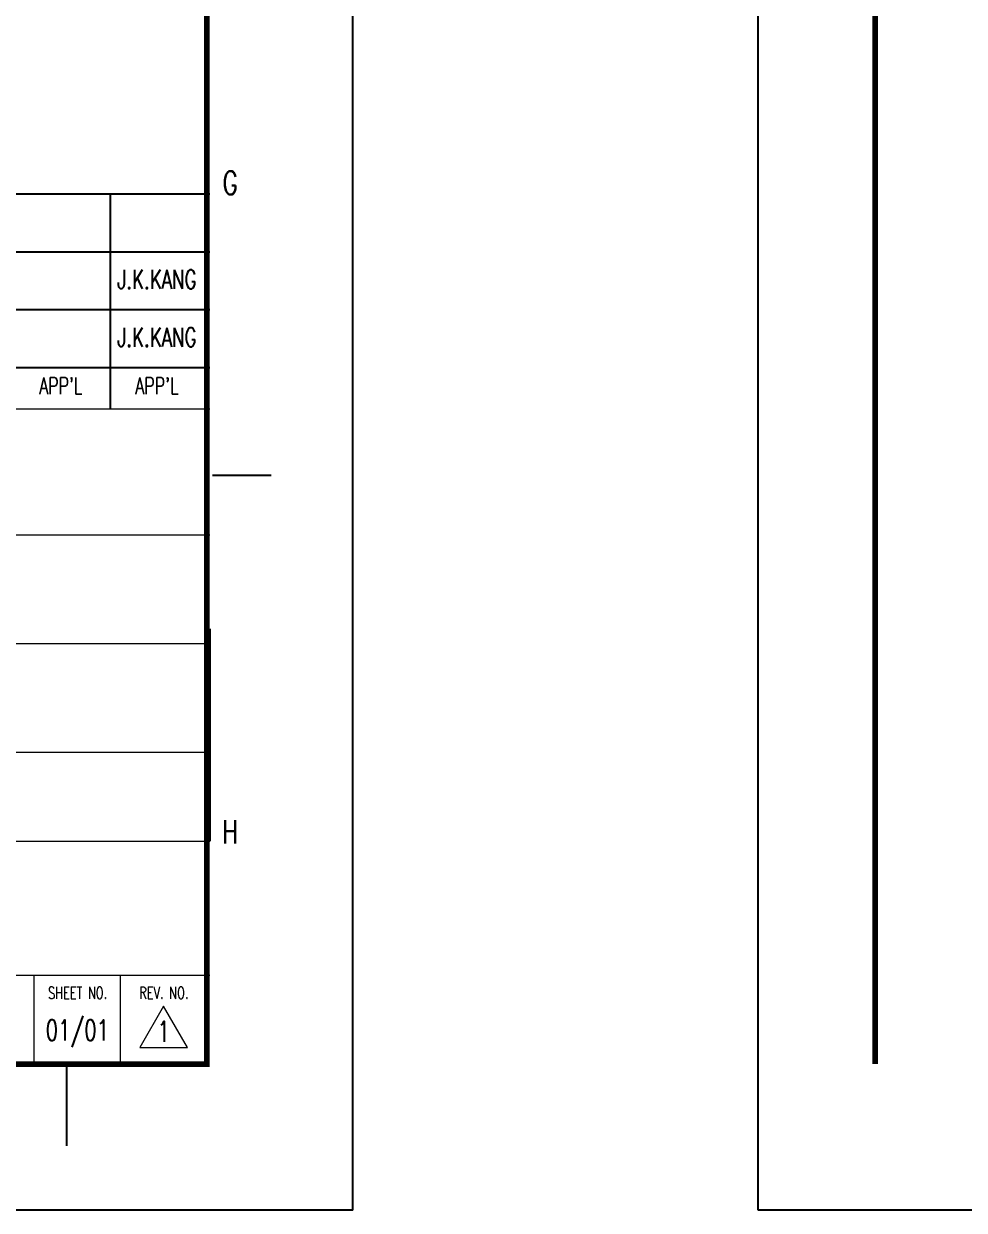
# Model space of a CAD drawing. Header units: millimetres. Extents: x 0 to 134087, y -49114 to 20834.
# Drawn here: x 89089 to 91933, y -48879 to -45291 of the extents above; entities that cross this region are included whole.
import ezdxf
from ezdxf.enums import TextEntityAlignment as Align

# ---------------------------------------------------------------- set-up
doc = ezdxf.new("R2010")
doc.units = ezdxf.units.MM
doc.header["$LTSCALE"] = 35
doc.layers.add('BODER', color=7, linetype='Continuous')
doc.layers.add('border', color=130, linetype='Continuous')
doc.styles.add('ROMANS', font='ROMANS.shx', dxfattribs={"width": 0.8})

# ---------------------------------------------------------------- blocks, each defined once
blk = doc.blocks.new('TITLE')
at = {"color": 7}
for p, q in [((0, 0), (0, 594.85)), ((841, 0), (841, 594.85)), ((824.02, 88.95), (831.1, 88.95)), ((823.67, 70.34), (823.67, 44.64)), ((806.34, 17.68), (806.34, 7.78)), ((841, 0), (0, 0))]:
    blk.add_line(p, q, dxfattribs=at)
at = {"color": 7, "lineweight": 0}
for p, q in [((699.67, 44.64), (823.67, 44.64)), ((699.67, 44.64), (823.67, 44.64)), ((699.67, 44.64), (823.67, 44.64)), ((699.67, 28.46), (823.67, 28.46)), ((802.46, 17.68), (802.46, 28.46)), ((812.89, 17.68), (812.89, 28.46))]:
    blk.add_line(p, q, dxfattribs=at)
at = {"color": 7, "const_width": 0.707}
for points in [[(14.15, 577.17), (14.15, 17.68)], [(823.32, 17.33), (823.32, 577.17)], [(28.29, 17.68), (823.67, 17.68)]]:
    blk.add_lwpolyline(points, dxfattribs=at)
at = {"color": 7, "lineweight": 0}
blk.add_lwpolyline([(820.97, 19.68), (818.1, 24.7), (815.23, 19.68)], close=True, dxfattribs=at)
at = {"layer": 'BODER'}
for p, q in [((699.67, 122.97), (823.67, 122.97)), ((811.67, 96.97), (811.67, 122.97)), ((699.67, 115.97), (823.67, 115.97)), ((699.67, 108.97), (823.67, 108.97)), ((699.67, 101.97), (823.67, 101.97))]:
    blk.add_line(p, q, dxfattribs=at)
at = {"layer": 'border', "color": 7, "linetype": 'Continuous', "lineweight": 0}
for p, q in [((699.67, 96.97), (823.67, 96.97)), ((699.67, 96.97), (823.67, 96.97)), ((699.67, 81.73), (823.67, 81.73)), ((699.67, 68.57), (823.67, 68.57)), ((699.67, 55.42), (823.67, 55.42))]:
    blk.add_line(p, q, dxfattribs=at)
at = {"color": 7, "style": 'ROMANS', "width": 0.7}
for s, p in [('G', (826.15, 124.31)), ('H', (826.15, 45.8))]:
    blk.add_text(s, height=2.83, dxfattribs=at).set_placement(p, align=Align.MIDDLE)
at = {"color": 7, "lineweight": 0, "style": 'ROMANS', "width": 0.7}
for s, p in [('SHEET NO.', (807.7, 25.59)), ('REV. NO.', (818.13, 25.59))]:
    blk.add_text(s, height=1.438, dxfattribs=at).set_placement(p, align=Align.CENTER)
at = {"layer": 'BODER', "style": 'ROMANS', "width": 0.7}
for p in [(805.67, 99.75), (817.29, 99.75)]:
    blk.add_text("APP'L", height=2, dxfattribs=at).set_placement(p, align=Align.MIDDLE)
at = {"layer": 'BODER', "color": 7, "style": 'ROMANS', "width": 0.7}
blk.add_text('01/01', height=2.5, dxfattribs=at).set_placement((807.67, 21.62), align=Align.MIDDLE)

msp = doc.modelspace()

# ---------------------------------------------------------------- block references
at = {"linetype": 'ByBlock', "xscale": 24.99999999749996, "yscale": 24.99999999749996, "zscale": 24.99999999749996}
for p in [(69059.5942, -48879.4503), (91309.6951, -48879.4503)]:
    msp.add_blockref('TITLE', p, dxfattribs=at)

# ---------------------------------------------------------------- texts
at = {"layer": 'BODER', "color": 7, "style": 'ROMANS', "width": 0.7}
for s, height, p in [('J.K.KANG', 57.5, (89491.7316, -46063.7158)), ('J.K.KANG', 57.5, (89491.7316, -46238.7158)), ('1', 62.5, (89512.0943, -48339.0749))]:
    msp.add_text(s, height=height, dxfattribs=at).set_placement(p, align=Align.MIDDLE)

doc.saveas('drawing.dxf')
